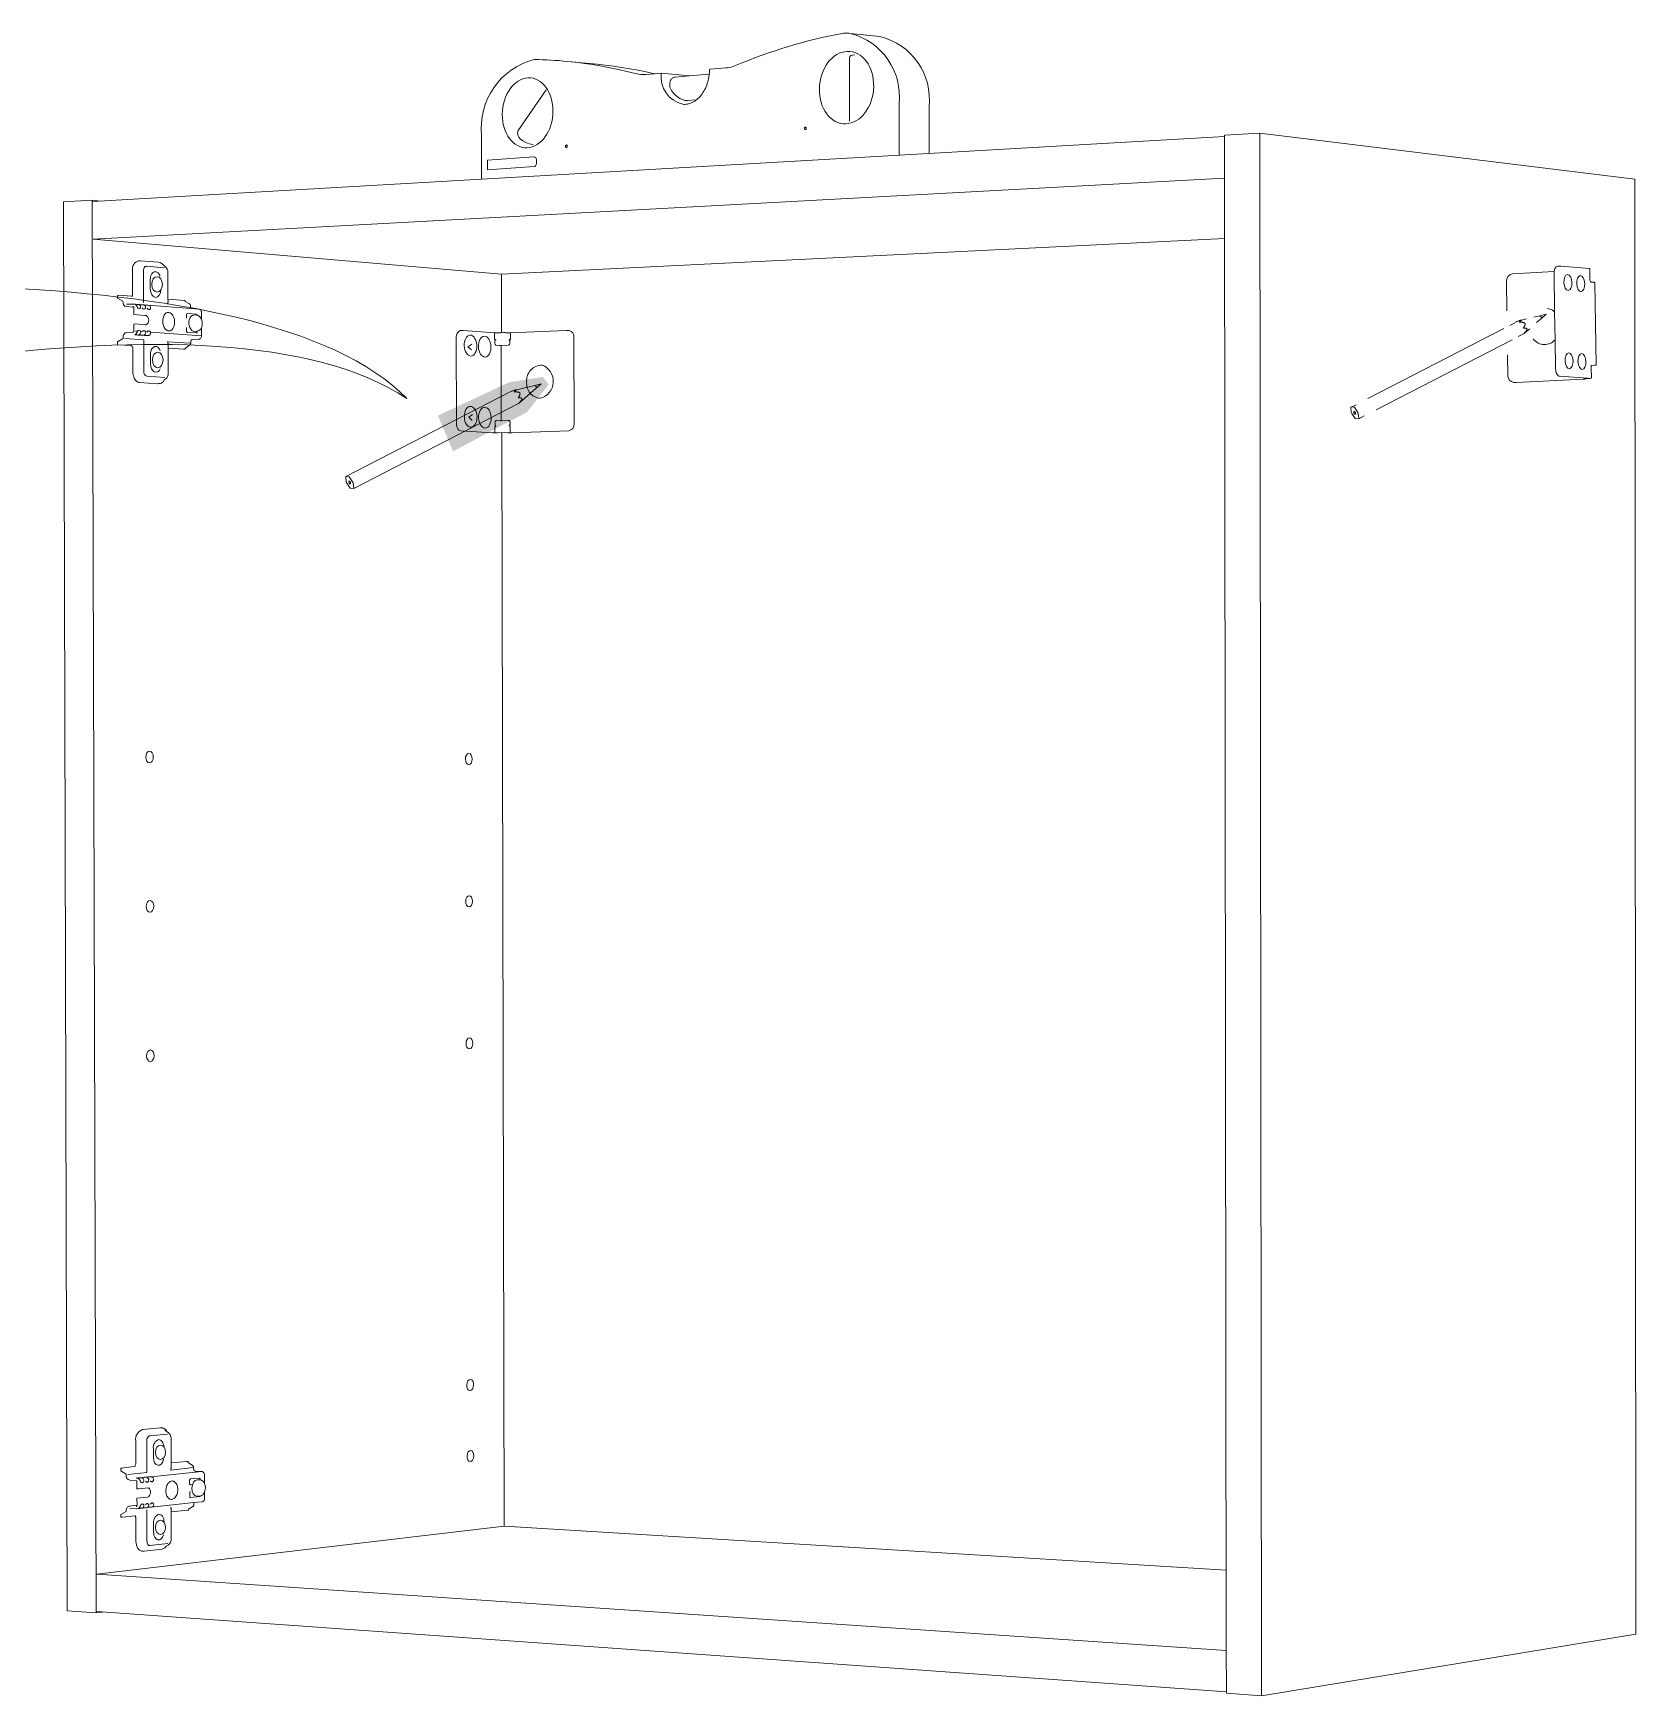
# Model space of a CAD drawing. Header units: metres. Extents: x -11.5 to 7.4, y -3.8 to 5.9.
# Drawn here: x 6.0726 to 6.3891, y -1.1893 to -0.861 of the extents above; entities that cross this region are included whole.
import ezdxf

# ---------------------------------------------------------------- set-up
doc = ezdxf.new("R2010")
doc.units = ezdxf.units.M
doc.header["$MEASUREMENT"] = 0
doc.layers.add('PDF18_Geometry_Num_Penna__1_Num_Penna__255', color=255, linetype='Continuous', lineweight=18)
doc.layers.add('PDF18_Geometry_Num_Penna__7_Num_Penna__7', color=7, linetype='Continuous', lineweight=18)

msp = doc.modelspace()

# ---------------------------------------------------------------- hatches: boundary and pattern name
at = {"layer": 'PDF18_Geometry_Num_Penna__1_Num_Penna__255', "linetype": 'Continuous', "lineweight": 18}
msp.add_hatch(color=255, dxfattribs=at).paths.add_polyline_path([(6.17327, -0.9289), (6.16667, -0.92994), (6.15254, -0.93654), (6.15555, -0.9436), (6.17014, -0.93584), (6.17442, -0.9304)])

# ---------------------------------------------------------------- linework, layer by layer
at = {"layer": 'PDF18_Geometry_Num_Penna__7_Num_Penna__7', "color": 7, "linetype": 'Continuous', "lineweight": 18, "flags": 128}
for points in [[(6.23398, -0.86108), (6.23366, -0.86104), (6.23334, -0.86103), (6.23302, -0.86103), (6.23269, -0.86104), (6.23237, -0.86106), (6.23236, -0.86106, 0.053741), (6.21147, -0.86736), (6.21114, -0.86749), (6.21079, -0.8676), (6.21044, -0.8677), (6.2101, -0.86777), (6.20976, -0.86783), (6.20941, -0.86787)], [(6.24953, -0.88477), (6.24952, -0.87556, 0.379547), (6.23979, -0.86168), (6.23398, -0.86108, -0.375955), (6.2436, -0.87497), (6.24361, -0.88511)], [(6.1936, -0.86917), (6.19339, -0.86918), (6.19317, -0.86919), (6.19295, -0.86919), (6.19274, -0.86917), (6.19253, -0.86916), (6.19221, -0.86911), (6.19188, -0.86906), (6.19155, -0.86899), (6.18988, -0.86857), (6.1882, -0.86818), (6.18653, -0.86783), (6.18484, -0.86752), (6.18316, -0.86723), (6.18148, -0.86698), (6.1798, -0.86677), (6.17811, -0.86659, 0.021808), (6.17158, -0.86621), (6.17156, -0.86621, 0.370827), (6.16118, -0.88127), (6.16119, -0.88986)], [(6.2022, -0.86945), (6.20614, -0.86913), (6.20612, -0.86928), (6.20607, -0.86963), (6.206, -0.86998), (6.20592, -0.87033), (6.20584, -0.87065), (6.20573, -0.87098), (6.20562, -0.8713), (6.20549, -0.87161), (6.20536, -0.87191), (6.2052, -0.87221), (6.20505, -0.87249), (6.20488, -0.87276), (6.2047, -0.87301), (6.20451, -0.87326), (6.20432, -0.87349), (6.20412, -0.87371), (6.2039, -0.87391), (6.20369, -0.8741), (6.20348, -0.87427), (6.20325, -0.87442), (6.20302, -0.87457), (6.20278, -0.87469), (6.20255, -0.8748), (6.2023, -0.87488), (6.20206, -0.87496), (6.20182, -0.87501), (6.20158, -0.87504), (6.20133, -0.87507), (6.20112, -0.87507), (6.20089, -0.87505, -0.383599), (6.19666, -0.86892), (6.2022, -0.86945), (6.19942, -0.86968)], [(6.08955, -0.91278), (6.09208, -0.91297), (6.09213, -0.91293), (6.09218, -0.91286), (6.09222, -0.91277), (6.09225, -0.91267), (6.09225, -0.91256), (6.09224, -0.90793, -0.378253), (6.09346, -0.90596), (6.09372, -0.90594), (6.09376, -0.90594), (6.09377, -0.90594), (6.0938, -0.90594), (6.09383, -0.90594), (6.09385, -0.90594), (6.0974, -0.90624, -0.211113), (6.09834, -0.90686), (6.09861, -0.90702, -0.254867), (6.09924, -0.90832), (6.09925, -0.91353), (6.10256, -0.91378), (6.10261, -0.9138), (6.10264, -0.91384), (6.10265, -0.9139), (6.10265, -0.91401), (6.10351, -0.91449), (6.10358, -0.91454), (6.10363, -0.91461), (6.10368, -0.9147), (6.10371, -0.91479), (6.10372, -0.91489), (6.10371, -0.91511), (6.10372, -0.9152), (6.10375, -0.91528), (6.10379, -0.91537), (6.0953, -0.91473, -0.546683), (6.09577, -0.9154, -0.710748), (6.09515, -0.91535)], [(6.36362, -0.91584), (6.36353, -0.91004, -0.406065), (6.36475, -0.90854), (6.37297, -0.90806)], [(6.09277, -0.91843), (6.09279, -0.91843), (6.09474, -0.91858), (6.09487, -0.91858), (6.09488, -0.91858), (6.09489, -0.91858), (6.09491, -0.91858, 0.619877), (6.09485, -0.91673), (6.09459, -0.91674), (6.0925, -0.91658), (6.0925, -0.91519), (6.0925, -0.91516), (6.09248, -0.91514), (6.091, -0.91502)], [(6.09367, -0.9146), (6.09336, -0.91458, -0.53716), (6.09382, -0.91525, -0.733555), (6.09322, -0.9152, 0.23043), (6.09271, -0.91453), (6.09237, -0.9145)], [(6.09464, -0.91467), (6.09434, -0.91465, -0.535281), (6.0948, -0.91532, -0.714314), (6.09418, -0.91528)], [(6.10448, -0.9199), (6.10492, -0.91989, 0.296238), (6.10586, -0.91916), (6.10588, -0.91915), (6.10593, -0.919), (6.10597, -0.91884), (6.10601, -0.91867), (6.10603, -0.9185), (6.10603, -0.91831), (6.10603, -0.91814), (6.106, -0.91797), (6.10596, -0.91779), (6.10592, -0.91764), (6.10586, -0.91747), (6.10585, -0.91616), (6.10584, -0.91601), (6.10581, -0.91588), (6.10575, -0.91575), (6.10568, -0.91565), (6.10558, -0.91556), (6.10548, -0.91551), (6.10537, -0.91549), (6.10379, -0.91537)], [(6.10437, -0.91667), (6.10432, -0.91668), (6.10475, -0.91666, -0.307158), (6.10586, -0.91747)], [(6.09862, -0.929), (6.09506, -0.92877, -0.352506), (6.09448, -0.92782), (6.09446, -0.92156), (6.09073, -0.92129)], [(6.09381, -0.92067), (6.09373, -0.92066), (6.09369, -0.92065), (6.09366, -0.92065), (6.09367, -0.92064), (6.09331, -0.92062), (6.09317, -0.92061), (6.09304, -0.92061), (6.09293, -0.9206), (6.09283, -0.9206), (6.09276, -0.92059), (6.09271, -0.92059), (6.09269, -0.92058, 0.219172), (6.09322, -0.91985), (6.09287, -0.91983)], [(6.09331, -0.92062, 0.556188), (6.09384, -0.91989), (6.0942, -0.91991)], [(6.09428, -0.92068, 0.56459), (6.09481, -0.91996), (6.09517, -0.91999)], [(6.10587, -0.92076), (6.09577, -0.92003, -0.570095), (6.09524, -0.92075), (6.09511, -0.92075), (6.09497, -0.92075), (6.09487, -0.92074), (6.09477, -0.92073)], [(6.15745, -0.91974), (6.15693, -0.91976, 0.347712), (6.15618, -0.92102), (6.15622, -0.93819)], [(6.16331, -0.93993), (6.16344, -0.93993), (6.1636, -0.93993), (6.16377, -0.93993), (6.16393, -0.93994), (6.16408, -0.93993), (6.16424, -0.93993), (6.16438, -0.93992), (6.16562, -0.93988), (6.16629, -0.93992), (6.16638, -0.93992), (6.16651, -0.93992), (6.16664, -0.93993), (6.16679, -0.93993), (6.16693, -0.93993), (6.16708, -0.93992), (6.1672, -0.93993), (6.17839, -0.93953, 0.376099), (6.17944, -0.93818), (6.17941, -0.92103, 0.393652), (6.17845, -0.91975), (6.17805, -0.91972), (6.178, -0.91972), (6.17795, -0.91972)], [(6.09928, -0.92323), (6.09929, -0.92815, -0.251095), (6.09879, -0.92931), (6.09853, -0.9295), (6.09843, -0.92966), (6.09832, -0.9298), (6.09821, -0.92992), (6.0981, -0.93002), (6.09797, -0.9301), (6.09783, -0.93016), (6.09769, -0.9302), (6.09755, -0.93022)], [(6.36497, -0.92999, -0.380313), (6.36383, -0.92862), (6.36376, -0.92455)], [(6.09259, -1.14409), (6.09267, -1.14408), (6.09274, -1.14402), (6.0928, -1.14395), (6.09284, -1.14383), (6.09287, -1.14372), (6.09288, -1.14361), (6.09288, -1.139, -0.35962), (6.0942, -1.13678), (6.09775, -1.13645)], [(6.09638, -1.14233), (6.09637, -1.14048, -0.352754), (6.0974, -1.13876)], [(6.09987, -1.14335), (6.09986, -1.13851, 0.232876), (6.09936, -1.13739), (6.09912, -1.1372)], [(6.10646, -1.1491), (6.1065, -1.149), (6.10656, -1.14884), (6.10659, -1.14866), (6.10662, -1.14849), (6.10663, -1.14831), (6.10663, -1.14813), (6.10662, -1.14797), (6.10659, -1.1478), (6.10654, -1.14764), (6.10649, -1.14748), (6.10646, -1.14741), (6.10646, -1.14577), (6.10644, -1.14562), (6.1064, -1.14547), (6.10633, -1.14534), (6.10625, -1.14523), (6.10616, -1.14514), (6.10604, -1.14508), (6.10592, -1.14506), (6.09585, -1.1461, -0.559913), (6.09639, -1.14682), (6.09634, -1.1469), (6.09628, -1.14696), (6.09623, -1.14701), (6.09619, -1.14704), (6.09614, -1.14706), (6.09609, -1.14707), (6.09604, -1.14707), (6.09598, -1.14707), (6.09593, -1.14704), (6.09588, -1.147), (6.09583, -1.14695), (6.09578, -1.14689)], [(6.09554, -1.14828), (6.09552, -1.14828), (6.0955, -1.14828), (6.09549, -1.14828), (6.0954, -1.1483, -0.553366), (6.09521, -1.15012), (6.09313, -1.15034)], [(6.09488, -1.1462), (6.09475, -1.14619), (6.09461, -1.1462), (6.09451, -1.14621), (6.09441, -1.14622), (6.09434, -1.14623), (6.09429, -1.14623), (6.09427, -1.14625), (6.09392, -1.1463, -0.564604), (6.09445, -1.14702, -0.704428), (6.09384, -1.14708, 0.205827), (6.0933, -1.14636), (6.0933, -1.14635), (6.09333, -1.14634), (6.09337, -1.14633), (6.09344, -1.14632)], [(6.09481, -1.14699), (6.09486, -1.14705), (6.09492, -1.14711), (6.09497, -1.14714), (6.09502, -1.14716), (6.09507, -1.14718), (6.09512, -1.14718), (6.09517, -1.14716), (6.09522, -1.14714), (6.09527, -1.1471), (6.09533, -1.14706), (6.09538, -1.147), (6.09542, -1.14692, 0.55539), (6.09488, -1.1462), (6.09524, -1.14616), (6.09524, -1.14614), (6.09526, -1.14613), (6.09531, -1.14613), (6.09538, -1.14612)], [(6.10646, -1.14741, 0.268471), (6.10559, -1.14671), (6.10559, -1.14656), (6.10559, -1.14652), (6.10559, -1.14649), (6.10558, -1.14647), (6.10557, -1.14644), (6.10555, -1.14642), (6.10554, -1.1464)], [(6.09447, -1.15165, -0.547755), (6.09404, -1.1523), (6.09433, -1.15228)], [(6.09544, -1.15155, -0.537643), (6.09501, -1.1522), (6.0953, -1.15217)], [(6.10434, -1.15137), (6.10436, -1.15128), (6.10437, -1.15119), (6.09597, -1.1521, 0.545047), (6.0964, -1.15144), (6.09635, -1.15138), (6.0963, -1.15132), (6.09625, -1.15129), (6.09619, -1.15126), (6.09614, -1.15125), (6.09609, -1.15126), (6.09604, -1.15127), (6.09599, -1.15129), (6.09594, -1.15133), (6.0959, -1.15136), (6.09584, -1.15143), (6.09579, -1.1515)], [(6.09989, -1.15304), (6.09991, -1.15828, -0.260795), (6.09926, -1.1596), (6.09898, -1.15975), (6.09897, -1.15977), (6.09888, -1.15988), (6.09877, -1.16001), (6.09865, -1.16012), (6.09851, -1.16022), (6.09837, -1.16028), (6.09824, -1.16034), (6.09809, -1.16037), (6.09455, -1.16076)], [(6.09642, -1.15707), (6.09641, -1.15523, -0.345401), (6.09744, -1.1535)]]:
    msp.add_lwpolyline(points, format="xyb", dxfattribs=at)
for points in [[(6.18397, -0.86715), (6.17811, -0.86659)], [(6.23382, -0.8784), (6.2338, -0.86581)], [(6.19529, -0.86902), (6.19368, -0.86866), (6.19206, -0.86833), (6.19044, -0.86804), (6.18883, -0.86777), (6.18721, -0.86753), (6.18559, -0.86732), (6.18397, -0.86715)], [(6.1953, -0.86902), (6.1936, -0.86917)], [(6.19663, -0.86892), (6.1953, -0.86902)], [(6.20179, -0.87434), (6.20168, -0.87435), (6.20157, -0.87434), (6.20144, -0.87432), (6.20129, -0.87428), (6.20115, -0.87424), (6.20098, -0.87417), (6.20082, -0.87412), (6.20066, -0.87405), (6.2005, -0.87397), (6.20035, -0.87389), (6.20005, -0.87371), (6.19978, -0.87352), (6.1995, -0.8733), (6.19927, -0.87308), (6.19905, -0.87284), (6.19885, -0.8726), (6.19868, -0.87233), (6.19855, -0.87207), (6.19844, -0.87181), (6.19836, -0.87154), (6.19834, -0.8714), (6.19833, -0.87125), (6.19832, -0.87111), (6.19832, -0.87097), (6.19834, -0.87082), (6.19837, -0.87069), (6.1984, -0.87055), (6.19845, -0.87044), (6.1985, -0.87032), (6.19856, -0.87021), (6.19864, -0.8701), (6.19874, -0.87001), (6.19883, -0.86991), (6.19894, -0.86984), (6.19905, -0.86978), (6.19917, -0.86973), (6.19929, -0.8697), (6.19942, -0.86968)], [(6.20619, -0.86822), (6.20619, -0.86857), (6.20617, -0.86893), (6.20614, -0.86913)], [(6.20628, -0.86813), (6.20625, -0.86813), (6.20623, -0.86814), (6.20622, -0.86816), (6.20621, -0.86818), (6.20621, -0.86819), (6.20619, -0.86822)], [(6.20941, -0.86787), (6.20628, -0.86813)], [(6.16842, -0.88026), (6.17395, -0.87218)], [(6.20356, -0.8742), (6.20179, -0.87434)], [(6.30789, -0.88142), (6.08442, -0.89427)], [(6.30789, -0.88113), (6.31485, -0.88073)], [(6.30789, -0.88113), (6.3079, -0.89011)], [(6.31485, -0.88073), (6.3152, -1.18934)], [(6.3152, -1.18934), (6.38907, -1.17716), (6.38891, -0.88983), (6.31485, -0.88073)], [(6.16232, -0.88612), (6.1715, -0.88545)], [(6.16236, -0.88803), (6.16234, -0.88802), (6.16232, -0.88612)], [(6.17158, -0.88545), (6.17168, -0.88547), (6.17176, -0.88553), (6.17185, -0.8856), (6.17192, -0.8857), (6.17196, -0.88581), (6.17199, -0.88594), (6.172, -0.88608)], [(6.172, -0.88608), (6.17201, -0.88667)], [(6.30789, -0.88963), (6.08445, -0.90172)], [(6.17153, -0.88736), (6.16236, -0.88803)], [(6.17201, -0.88667), (6.17199, -0.88681), (6.17195, -0.88696), (6.1719, -0.88708), (6.17183, -0.8872), (6.17174, -0.88728), (6.17164, -0.88734), (6.17153, -0.88735)], [(6.3079, -0.89011), (6.30823, -1.17963)], [(6.07859, -0.89435), (6.08427, -0.89402), (6.086, -0.89417)], [(6.07936, -1.17257), (6.07859, -0.89435)], [(6.08505, -1.17297), (6.08427, -0.89402)], [(6.08445, -0.90172), (6.1651, -0.90859)], [(6.16512, -0.92015), (6.1651, -0.90859), (6.30791, -0.90157)], [(6.09442, -0.90792), (6.09443, -0.9078), (6.09444, -0.90767), (6.09446, -0.90757), (6.0945, -0.90746), (6.09455, -0.90737), (6.0946, -0.90729), (6.09464, -0.90721), (6.0947, -0.90716), (6.09477, -0.90711), (6.09485, -0.90708), (6.09493, -0.90706), (6.095, -0.90705), (6.09855, -0.90735)], [(6.09444, -0.91419), (6.09442, -0.90792)], [(6.09767, -0.90897), (6.09761, -0.90879), (6.09751, -0.90864), (6.09742, -0.9085), (6.09731, -0.90837), (6.09719, -0.90828), (6.09707, -0.9082), (6.09693, -0.90814), (6.09678, -0.90811)], [(6.37295, -0.90843), (6.37295, -0.90824), (6.37297, -0.90806)], [(6.37306, -0.91606), (6.37295, -0.90843)], [(6.37297, -0.90806), (6.37301, -0.90784), (6.37305, -0.90766), (6.37312, -0.90749), (6.3732, -0.90734), (6.37328, -0.90722), (6.37338, -0.90713), (6.37349, -0.90707), (6.3736, -0.90705)], [(6.3736, -0.90705), (6.37423, -0.90701)], [(6.37997, -0.9075), (6.37428, -0.90701), (6.37425, -0.90701), (6.37423, -0.90701)], [(6.38, -0.90751), (6.38003, -0.90902), (6.38002, -0.90907), (6.38002, -0.90912), (6.38001, -0.90918), (6.38, -0.90926), (6.38, -0.90933), (6.38, -0.90942)], [(6.09576, -0.91149), (6.09575, -0.90964)], [(6.38025, -0.91016), (6.38019, -0.91014), (6.38013, -0.91009), (6.38008, -0.91001), (6.38004, -0.9099), (6.38001, -0.90979), (6.38, -0.90966), (6.38, -0.90942)], [(6.38085, -0.91021), (6.38025, -0.91017)], [(6.38098, -0.91024), (6.38097, -0.91023), (6.38092, -0.91022), (6.38085, -0.91021)], [(6.38098, -0.91024), (6.38124, -0.92655), (6.38122, -0.92656), (6.38116, -0.92657), (6.38108, -0.92658), (6.38096, -0.92659)], [(6.08954, -0.91278), (6.08927, -0.9128), (6.08928, -0.91332), (6.09035, -0.91392)], [(6.09106, -0.91456), (6.09231, -0.9145)], [(6.09224, -0.91299), (6.09208, -0.91297)], [(6.09231, -0.91497), (6.09237, -0.91498), (6.09243, -0.91502), (6.09247, -0.91507), (6.09248, -0.91514)], [(6.09281, -0.91456), (6.09283, -0.91456), (6.09289, -0.91458), (6.09294, -0.91463), (6.09291, -0.91462)], [(6.0933, -0.91458), (6.0932, -0.91458), (6.09311, -0.91457), (6.09303, -0.91457), (6.09297, -0.91457), (6.09292, -0.91457), (6.09287, -0.91457), (6.09283, -0.91456)], [(6.09426, -0.91465), (6.09418, -0.91465), (6.09408, -0.91465), (6.094, -0.91465), (6.09394, -0.91464), (6.0939, -0.91464), (6.09385, -0.91464), (6.0938, -0.91464), (6.09379, -0.91463)], [(6.09523, -0.91472), (6.09514, -0.91472), (6.09505, -0.91472), (6.09497, -0.91472), (6.0949, -0.91472), (6.09486, -0.91472), (6.09481, -0.91471), (6.09478, -0.91471), (6.09475, -0.9147)], [(6.09926, -0.91397), (6.09926, -0.91407), (6.09924, -0.91415), (6.09924, -0.91424), (6.09921, -0.91433), (6.09918, -0.91443), (6.09915, -0.91455)], [(6.09925, -0.91353), (6.09926, -0.91397)], [(6.3716, -0.91536), (6.37186, -0.91542), (6.37213, -0.9155), (6.37238, -0.9156), (6.37262, -0.91573), (6.37285, -0.91589), (6.37306, -0.91606)], [(6.09251, -0.91984), (6.0925, -0.91845), (6.09277, -0.91843)], [(6.09939, -0.91615), (6.09922, -0.91615), (6.09907, -0.91619), (6.09891, -0.91627), (6.09885, -0.91631), (6.09877, -0.91638), (6.09864, -0.91651), (6.09852, -0.91668), (6.09842, -0.91688), (6.09834, -0.91708), (6.09829, -0.91728), (6.09825, -0.91748), (6.09822, -0.91769), (6.09822, -0.91791), (6.09823, -0.91812), (6.09825, -0.91832), (6.09829, -0.91852), (6.09836, -0.91874), (6.09843, -0.91895), (6.09853, -0.91915), (6.09865, -0.91933), (6.09877, -0.91948), (6.09885, -0.91956), (6.09892, -0.91962), (6.099, -0.91968), (6.09907, -0.91972), (6.09924, -0.91979), (6.0994, -0.91981)], [(6.10292, -0.91732), (6.10293, -0.91662)], [(6.10293, -0.91662), (6.10294, -0.91654), (6.10297, -0.91646), (6.10302, -0.91642), (6.10307, -0.9164)], [(6.10293, -0.91916), (6.10294, -0.91985), (6.10295, -0.91994), (6.10297, -0.92002), (6.10302, -0.92008), (6.10308, -0.9201), (6.10484, -0.92022)], [(6.10307, -0.9164), (6.10483, -0.91653)], [(6.1049, -0.91667), (6.10487, -0.9166), (6.10483, -0.91654)], [(6.10497, -0.91667), (6.10496, -0.91666), (6.10495, -0.91663), (6.10493, -0.9166), (6.10491, -0.91658)], [(6.10534, -0.92146), (6.10545, -0.92145), (6.10557, -0.92139), (6.10567, -0.9213), (6.10575, -0.92119), (6.10582, -0.92106), (6.10586, -0.92091), (6.10587, -0.92076), (6.10586, -0.91916)], [(6.36422, -0.91871), (6.36531, -0.91815)], [(6.36537, -0.91804), (6.36554, -0.91798), (6.36568, -0.91793), (6.36581, -0.91788), (6.36593, -0.91784), (6.36603, -0.9178), (6.36612, -0.91777), (6.3662, -0.91775), (6.36627, -0.91773)], [(6.36627, -0.91773), (6.36633, -0.91772), (6.36637, -0.91771), (6.36641, -0.91771), (6.36643, -0.91771), (6.36645, -0.91772), (6.36646, -0.91773), (6.36647, -0.91775), (6.36646, -0.91776), (6.36644, -0.91779), (6.36642, -0.91782), (6.36639, -0.91785), (6.36634, -0.91789), (6.36629, -0.91794), (6.36623, -0.91799), (6.36615, -0.91804), (6.36607, -0.91811)], [(6.36607, -0.91811), (6.36619, -0.9181), (6.3663, -0.9181), (6.3664, -0.9181), (6.3665, -0.9181), (6.36659, -0.91811), (6.36667, -0.91811), (6.36674, -0.91812), (6.36681, -0.91814), (6.36688, -0.91815), (6.36693, -0.91817), (6.36699, -0.91819), (6.36703, -0.91821), (6.36707, -0.91824), (6.36711, -0.91826), (6.36714, -0.9183), (6.36716, -0.91833), (6.36718, -0.91836), (6.3672, -0.9184), (6.36721, -0.91844), (6.36721, -0.91848), (6.36721, -0.91853), (6.36721, -0.91858), (6.3672, -0.91863), (6.36718, -0.91869), (6.36716, -0.91875), (6.36714, -0.91881), (6.3671, -0.91888), (6.36707, -0.91895), (6.36702, -0.91902), (6.36697, -0.9191), (6.36691, -0.91919), (6.36685, -0.91928)], [(6.36747, -0.91745), (6.36627, -0.91773)], [(6.37014, -0.91681), (6.36894, -0.91709)], [(6.37043, -0.91736), (6.3695, -0.91817)], [(6.37043, -0.91736), (6.37141, -0.9165), (6.37014, -0.91681)], [(6.37102, -0.92251), (6.37131, -0.92249), (6.3716, -0.92246), (6.37188, -0.92238), (6.37216, -0.92227), (6.37242, -0.92214), (6.37269, -0.92197), (6.37293, -0.92179), (6.37315, -0.92156), (6.37306, -0.91606)], [(6.09037, -0.9211), (6.09037, -0.92132), (6.0893, -0.922)], [(6.09198, -0.92272), (6.0893, -0.92254), (6.0893, -0.922)], [(6.09037, -0.9211), (6.09038, -0.92092), (6.09042, -0.92074), (6.09049, -0.92057), (6.09058, -0.92043), (6.09069, -0.92031), (6.0908, -0.92022), (6.09094, -0.92017), (6.09108, -0.92014), (6.09233, -0.92008)], [(6.09233, -0.92008), (6.0924, -0.92006), (6.09245, -0.92), (6.09249, -0.91993), (6.09251, -0.91984)], [(6.09281, -0.92054), (6.09275, -0.92056), (6.09269, -0.92057)], [(6.09381, -0.92067), (6.09389, -0.92067), (6.094, -0.92068), (6.09413, -0.92068), (6.09428, -0.92068), (6.09463, -0.9207)], [(6.09477, -0.92073), (6.0947, -0.92073), (6.09465, -0.92072), (6.09462, -0.92071), (6.09463, -0.9207)], [(6.09918, -0.92189), (6.0992, -0.92201), (6.09923, -0.92212), (6.09925, -0.92221), (6.09927, -0.9223), (6.09927, -0.9224), (6.09928, -0.92249)], [(6.09924, -0.92195), (6.10356, -0.92222)], [(6.10232, -0.92344), (6.09928, -0.92323), (6.09928, -0.92249)], [(6.10374, -0.922), (6.10374, -0.92221), (6.10373, -0.92232), (6.1037, -0.92242), (6.10366, -0.9225), (6.1036, -0.92258), (6.10353, -0.92264), (6.10268, -0.92319)], [(6.10373, -0.922), (6.10375, -0.92187), (6.10379, -0.92177), (6.10384, -0.92167), (6.10392, -0.9216), (6.104, -0.92154), (6.10409, -0.92152)], [(6.10409, -0.92152), (6.10534, -0.92146)], [(6.10499, -0.92), (6.10499, -0.92003), (6.10499, -0.92006), (6.10498, -0.92009), (6.10497, -0.92011), (6.10495, -0.92014), (6.10494, -0.92016), (6.10489, -0.92021), (6.10485, -0.92022)], [(6.10494, -0.91988), (6.10495, -0.91999)], [(6.10499, -0.91988), (6.10499, -0.92)], [(6.16372, -0.92021), (6.15751, -0.91974)], [(6.15924, -0.92243), (6.15848, -0.92297), (6.15917, -0.92358)], [(6.16405, -0.92155), (6.16372, -0.92152), (6.16372, -0.92021)], [(6.16393, -0.92021), (6.16387, -0.92021), (6.16379, -0.92021), (6.16372, -0.92021)], [(6.16394, -0.92152), (6.16388, -0.92153), (6.1638, -0.92152), (6.16372, -0.92152)], [(6.16398, -0.92156), (6.16391, -0.9216), (6.16387, -0.92167), (6.16382, -0.92176), (6.1638, -0.92185), (6.16379, -0.92197), (6.16379, -0.92218)], [(6.16379, -0.92218), (6.1638, -0.9223), (6.16383, -0.9224), (6.16387, -0.9225), (6.16393, -0.92257), (6.16399, -0.92262), (6.16405, -0.92264)], [(6.16623, -0.92017), (6.16611, -0.92017), (6.16598, -0.92016), (6.16582, -0.92015), (6.16565, -0.92015), (6.16548, -0.92015), (6.16531, -0.92016), (6.16515, -0.92015), (6.165, -0.92016), (6.16393, -0.92021)], [(6.16677, -0.92197), (6.16676, -0.92218), (6.16676, -0.92229), (6.16671, -0.9224), (6.16666, -0.9225), (6.1666, -0.92257), (6.16651, -0.92262), (6.16642, -0.92264), (6.16503, -0.92269)], [(6.16623, -0.92017), (6.16668, -0.92021), (6.16672, -0.92021), (6.16677, -0.92021), (6.16681, -0.92021), (6.16686, -0.92021)], [(6.16677, -0.92197), (6.16675, -0.92186), (6.16672, -0.92175), (6.16668, -0.92168), (6.16661, -0.92161), (6.16653, -0.92156)], [(6.16668, -0.92152), (6.16672, -0.92152), (6.16677, -0.92152), (6.16683, -0.92152), (6.16687, -0.92152), (6.16686, -0.92021)], [(6.17795, -0.91972), (6.16686, -0.92021)], [(6.33617, -0.93317), (6.36305, -0.91932)], [(6.3378, -0.9354), (6.36467, -0.92155)], [(6.36584, -0.92094), (6.36693, -0.92038)], [(6.36685, -0.91928), (6.36695, -0.91927), (6.36703, -0.91926), (6.36711, -0.91926), (6.36718, -0.91926), (6.36725, -0.91927), (6.36731, -0.91927), (6.36736, -0.91928), (6.36741, -0.91929), (6.36745, -0.9193), (6.36749, -0.91932), (6.36752, -0.91934), (6.36755, -0.91936), (6.36756, -0.91938), (6.36758, -0.91941), (6.36759, -0.91943), (6.3676, -0.91946), (6.3676, -0.9195), (6.36759, -0.91954), (6.36758, -0.91957), (6.36756, -0.91962), (6.36754, -0.91966), (6.36752, -0.91971), (6.36749, -0.91976), (6.36745, -0.91981), (6.36741, -0.91987), (6.36736, -0.91993), (6.36731, -0.92), (6.36724, -0.92006), (6.36718, -0.92014), (6.36711, -0.92021), (6.36702, -0.9203), (6.36693, -0.92038)], [(6.36693, -0.92038), (6.36702, -0.92032), (6.36709, -0.92027), (6.36715, -0.92022), (6.3672, -0.92017)], [(6.36813, -0.91937), (6.3672, -0.92017)], [(6.37102, -0.92251), (6.37071, -0.92249), (6.37039, -0.92244), (6.37009, -0.92234), (6.3698, -0.92221), (6.36952, -0.92205), (6.36926, -0.92186), (6.36902, -0.92163), (6.36879, -0.92138)], [(6.37325, -0.92728), (6.37315, -0.92156)], [(6.09198, -0.92272), (6.09206, -0.92274), (6.09214, -0.92279), (6.09219, -0.92287), (6.09224, -0.92298), (6.09228, -0.92308), (6.09229, -0.92321)], [(6.0972, -0.93023), (6.09364, -0.93), (6.09347, -0.92997), (6.0933, -0.92991), (6.09313, -0.92981), (6.09297, -0.92968), (6.09283, -0.92952), (6.0927, -0.92933), (6.09257, -0.92912), (6.09248, -0.92888), (6.09241, -0.92864), (6.09234, -0.92838), (6.09231, -0.92811), (6.0923, -0.92784), (6.09229, -0.92321)], [(6.0958, -0.9263), (6.09579, -0.92444)], [(6.09772, -0.92374), (6.09764, -0.92357), (6.09756, -0.92341), (6.09745, -0.92328), (6.09735, -0.92316), (6.09724, -0.92305), (6.09711, -0.92298), (6.09697, -0.92292), (6.09682, -0.9229)], [(6.10232, -0.92344), (6.10258, -0.92343)], [(6.10258, -0.92343), (6.10263, -0.92341), (6.10266, -0.92337), (6.10267, -0.92331), (6.10267, -0.92319)], [(6.16503, -0.92269), (6.16495, -0.92269), (6.16486, -0.92269), (6.16479, -0.92269), (6.16472, -0.92269), (6.16405, -0.92264)], [(6.16503, -0.92269), (6.16506, -0.93756)], [(6.37767, -0.92584), (6.37767, -0.92583), (6.37767, -0.92572)], [(6.37963, -0.92914), (6.374, -0.92878)], [(6.37845, -0.92741), (6.37836, -0.92741)], [(6.38034, -0.92663), (6.3803, -0.92673), (6.38028, -0.92683), (6.38027, -0.92696), (6.38028, -0.9272)], [(6.38028, -0.9272), (6.38031, -0.92911)], [(6.38096, -0.92659), (6.38096, -0.9266), (6.38034, -0.92663)], [(6.09728, -0.93023), (6.09723, -0.93023), (6.0972, -0.93023), (6.09746, -0.93022)], [(6.09728, -0.93023), (6.09755, -0.93022), (6.0975, -0.93022), (6.09746, -0.93022)], [(6.16692, -0.9318), (6.13436, -0.94859), (6.13505, -0.94865), (6.13583, -0.94982), (6.13592, -0.95092)], [(6.16692, -0.9318), (6.16708, -0.93174), (6.16723, -0.93168), (6.16736, -0.93163), (6.16748, -0.93159), (6.16758, -0.93156), (6.16767, -0.93153), (6.16775, -0.9315), (6.16782, -0.93149)], [(6.16782, -0.93149), (6.16787, -0.93147), (6.16792, -0.93147), (6.16795, -0.93147), (6.16798, -0.93147), (6.168, -0.93147), (6.16801, -0.93148), (6.16801, -0.9315), (6.16801, -0.93152), (6.16799, -0.93154), (6.16797, -0.93157), (6.16793, -0.93161), (6.16789, -0.93164), (6.16784, -0.93169), (6.16777, -0.93174), (6.1677, -0.9318), (6.16762, -0.93186)], [(6.16762, -0.93186), (6.16774, -0.93186), (6.16785, -0.93185), (6.16795, -0.93185), (6.16804, -0.93186), (6.16813, -0.93186), (6.16822, -0.93187), (6.16829, -0.93188), (6.16836, -0.93189), (6.16842, -0.93191), (6.16848, -0.93192), (6.16853, -0.93194), (6.16858, -0.93197), (6.16862, -0.93199), (6.16866, -0.93202), (6.16869, -0.93205), (6.16871, -0.93208), (6.16873, -0.93212), (6.16875, -0.93215), (6.16876, -0.93219), (6.16876, -0.93224), (6.16876, -0.93228), (6.16875, -0.93233), (6.16874, -0.93239), (6.16873, -0.93244), (6.16871, -0.9325), (6.16868, -0.93256), (6.16865, -0.93263), (6.16861, -0.9327), (6.16857, -0.93278), (6.16852, -0.93286), (6.16846, -0.93294), (6.1684, -0.93303)], [(6.17169, -0.93056), (6.16782, -0.93149)], [(6.17197, -0.93111), (6.16875, -0.93393)], [(6.17197, -0.93111), (6.17295, -0.93026), (6.17169, -0.93056)], [(6.36533, -0.93001), (6.36497, -0.92999), (6.36503, -0.92999), (6.36509, -0.92999)], [(6.36533, -0.93001), (6.36539, -0.93001), (6.36546, -0.93001), (6.36509, -0.92999)], [(6.37871, -0.92935), (6.36546, -0.93001)], [(6.37907, -0.92931), (6.37905, -0.92932), (6.37901, -0.92933), (6.37894, -0.92933), (6.37883, -0.92934), (6.37871, -0.92935)], [(6.37898, -0.92929), (6.37902, -0.9293), (6.37906, -0.9293), (6.37907, -0.92931)], [(6.38034, -0.92913), (6.38033, -0.92913), (6.38028, -0.92914), (6.38021, -0.92915), (6.38012, -0.92916), (6.38, -0.92918), (6.37987, -0.92918), (6.37907, -0.92922)], [(6.3795, -0.92915), (6.37957, -0.92915), (6.3796, -0.92914), (6.37963, -0.92914)], [(6.16848, -0.93414), (6.13592, -0.95092), (6.13522, -0.95086), (6.13444, -0.94969), (6.13436, -0.94859)], [(6.1684, -0.93303), (6.16849, -0.93302), (6.16858, -0.93301), (6.16866, -0.93301), (6.16873, -0.93301), (6.1688, -0.93302), (6.16886, -0.93302), (6.16891, -0.93303), (6.16896, -0.93304), (6.169, -0.93306), (6.16904, -0.93307), (6.16907, -0.93309), (6.16909, -0.93311), (6.16911, -0.93313), (6.16913, -0.93316), (6.16914, -0.93319), (6.16914, -0.93322), (6.16914, -0.93325), (6.16914, -0.93329), (6.16913, -0.93333), (6.16911, -0.93337), (6.16909, -0.93341), (6.16907, -0.93346), (6.16903, -0.93351), (6.169, -0.93357), (6.16895, -0.93362), (6.16891, -0.93368), (6.16885, -0.93375), (6.16879, -0.93382), (6.16872, -0.93389), (6.16865, -0.93397), (6.16857, -0.93405), (6.16848, -0.93413)], [(6.16848, -0.93414), (6.16856, -0.93407), (6.16864, -0.93402), (6.1687, -0.93397), (6.16875, -0.93393)], [(6.33274, -0.93494), (6.33384, -0.93438)], [(6.33281, -0.93483), (6.33351, -0.9349), (6.33419, -0.93592)], [(6.33296, -0.93604), (6.3329, -0.93594), (6.33281, -0.93483)], [(6.1594, -0.93633), (6.15863, -0.93687), (6.15932, -0.93748)], [(6.16398, -0.93858), (6.16391, -0.93859), (6.16383, -0.93859), (6.16376, -0.93859)], [(6.16376, -0.93859), (6.16377, -0.9399)], [(6.16396, -0.93756), (6.16391, -0.93763), (6.16387, -0.93771), (6.16383, -0.93782), (6.16382, -0.93794)], [(6.16402, -0.93858), (6.16396, -0.93853), (6.1639, -0.93847), (6.16387, -0.93837), (6.16384, -0.93826), (6.16383, -0.93816), (6.16382, -0.93794)], [(6.16396, -0.93756), (6.16402, -0.93752), (6.16409, -0.93751), (6.16476, -0.93755)], [(6.16645, -0.93751), (6.16506, -0.93756), (6.16499, -0.93755), (6.1649, -0.93756), (6.16481, -0.93756), (6.16476, -0.93755)], [(6.16659, -0.93754), (6.16653, -0.93751), (6.16645, -0.93751)], [(6.16657, -0.93857), (6.16665, -0.93853), (6.16671, -0.93845), (6.16675, -0.93836), (6.1668, -0.93826), (6.1668, -0.93815)], [(6.16657, -0.93857), (6.1668, -0.93859), (6.16681, -0.9399)], [(6.16659, -0.93754), (6.16666, -0.93759), (6.16672, -0.93766), (6.16676, -0.93774), (6.16679, -0.93783), (6.1668, -0.93793), (6.1668, -0.93815)], [(6.33422, -0.93596), (6.33429, -0.93606), (6.33437, -0.93717), (6.33368, -0.93711), (6.33299, -0.93609)], [(6.33437, -0.93717), (6.33546, -0.93661)], [(6.15703, -0.93955), (6.16331, -0.93993)], [(6.16517, -0.9399), (6.16564, -1.15586)], [(6.09505, -1.139), (6.09505, -1.13887), (6.09508, -1.13875), (6.09509, -1.13863), (6.09513, -1.13853), (6.09516, -1.13842), (6.09522, -1.13834), (6.09527, -1.13826), (6.09533, -1.13819), (6.0954, -1.13812), (6.09547, -1.13809), (6.09555, -1.13805), (6.09562, -1.13803), (6.09917, -1.13769)], [(6.09506, -1.14524), (6.09505, -1.139)], [(6.09801, -1.13647), (6.09775, -1.13645)], [(6.09787, -1.13645), (6.09782, -1.13645), (6.09775, -1.13645)], [(6.09814, -1.13646), (6.09787, -1.13645)], [(6.09814, -1.13646), (6.09826, -1.13647), (6.09837, -1.1365), (6.09849, -1.13655), (6.09859, -1.1366), (6.09869, -1.13667), (6.09878, -1.13675), (6.09888, -1.13684), (6.09895, -1.13695), (6.09904, -1.13706), (6.09911, -1.13719), (6.09912, -1.1372), (6.09866, -1.13686)], [(6.09258, -1.14409), (6.08991, -1.14437), (6.09018, -1.14439)], [(6.08991, -1.14437), (6.08992, -1.14489), (6.09098, -1.14561)], [(6.09134, -1.14562), (6.09506, -1.14524)], [(6.09987, -1.14415), (6.09987, -1.14424), (6.09986, -1.14434), (6.09985, -1.14443), (6.09982, -1.14453), (6.0998, -1.14464), (6.09977, -1.14476)], [(6.09977, -1.14476), (6.10432, -1.14429)], [(6.1029, -1.14305), (6.09987, -1.14335), (6.09987, -1.14415)], [(6.1029, -1.14305), (6.10317, -1.14307)], [(6.10317, -1.14307), (6.10321, -1.14308), (6.10324, -1.14312), (6.10326, -1.14318)], [(6.10326, -1.14318), (6.10326, -1.1433), (6.10412, -1.14386)], [(6.10432, -1.14429), (6.10432, -1.14418), (6.10429, -1.14409), (6.10424, -1.144), (6.10418, -1.14392), (6.10412, -1.14386)], [(6.10432, -1.14429), (6.10432, -1.1445), (6.10434, -1.14462), (6.10437, -1.14473), (6.10443, -1.14483), (6.1045, -1.14491), (6.10459, -1.14496), (6.10468, -1.14498), (6.10592, -1.14506)], [(6.09169, -1.14679), (6.09294, -1.14687)], [(6.09294, -1.14687), (6.09302, -1.14689), (6.09307, -1.14694), (6.09311, -1.14701), (6.09312, -1.1471)], [(6.09295, -1.1464), (6.0933, -1.14636)], [(6.09313, -1.14849), (6.09312, -1.1471)], [(6.09341, -1.1485), (6.0934, -1.1485), (6.09313, -1.14849)], [(6.09345, -1.14641), (6.09338, -1.14637), (6.0933, -1.14636)], [(6.09539, -1.1483), (6.09341, -1.1485)], [(6.09344, -1.14632), (6.09354, -1.14631), (6.09365, -1.1463), (6.09378, -1.14629), (6.09393, -1.1463)], [(6.09538, -1.14611), (6.09546, -1.14611), (6.09558, -1.1461), (6.09571, -1.1461), (6.09585, -1.1461)], [(6.1, -1.14692), (6.09985, -1.14696), (6.09968, -1.14702), (6.09954, -1.14713), (6.09946, -1.14719), (6.09939, -1.14726), (6.09925, -1.14742), (6.09914, -1.14762), (6.09904, -1.14782), (6.09896, -1.14805), (6.0989, -1.14825), (6.09887, -1.14846), (6.09885, -1.14867), (6.09884, -1.14889), (6.09885, -1.1491), (6.09887, -1.1493), (6.09891, -1.14949), (6.09896, -1.14969), (6.09905, -1.14989), (6.09915, -1.15007), (6.09926, -1.15022), (6.09939, -1.15036), (6.09946, -1.15042), (6.09953, -1.15047), (6.09961, -1.15051), (6.0997, -1.15054), (6.09985, -1.15058), (6.10002, -1.15058)], [(6.10002, -1.15058), (6.10017, -1.15054), (6.10033, -1.15047), (6.10048, -1.15037), (6.10056, -1.15031), (6.10063, -1.15024), (6.10076, -1.15007), (6.10088, -1.14988), (6.10098, -1.14968), (6.10106, -1.14945), (6.10111, -1.14925), (6.10115, -1.14904), (6.10117, -1.14882), (6.10117, -1.14861), (6.10117, -1.14841), (6.10114, -1.1482), (6.10111, -1.148), (6.10105, -1.14781), (6.10097, -1.14761), (6.10086, -1.14743), (6.10075, -1.14727), (6.10063, -1.14713), (6.10055, -1.14707), (6.10048, -1.14702), (6.1004, -1.14699), (6.10032, -1.14696), (6.10017, -1.14693), (6.1, -1.14692)], [(6.10353, -1.14676), (6.10355, -1.14668), (6.10357, -1.1466), (6.10362, -1.14654), (6.10368, -1.14653)], [(6.10353, -1.14746), (6.10353, -1.14676)], [(6.10353, -1.14746), (6.10355, -1.14755), (6.10358, -1.14762), (6.10362, -1.14767), (6.10368, -1.14767), (6.1041, -1.14763)], [(6.10354, -1.14929), (6.10356, -1.14921), (6.10358, -1.14913), (6.10363, -1.14907), (6.10368, -1.14904)], [(6.10368, -1.14653), (6.10543, -1.14634)], [(6.105, -1.14669), (6.10506, -1.14668), (6.10511, -1.14668)], [(6.10511, -1.14668), (6.10555, -1.14671)], [(6.10543, -1.14634), (6.10549, -1.14635), (6.10554, -1.1464)], [(6.10544, -1.14671), (6.1055, -1.14671), (6.10554, -1.14671)], [(6.091, -1.15276), (6.09101, -1.15259), (6.09105, -1.15243), (6.0911, -1.15229), (6.09118, -1.15216), (6.09127, -1.15205), (6.09138, -1.15196), (6.09149, -1.15191), (6.09162, -1.15188)], [(6.09171, -1.15234), (6.09296, -1.15242)], [(6.09314, -1.15173), (6.09172, -1.15188)], [(6.09301, -1.15195), (6.09296, -1.15196), (6.09303, -1.15194), (6.09309, -1.15189), (6.09313, -1.15182), (6.09314, -1.15174)], [(6.09314, -1.15172), (6.09313, -1.15034)], [(6.09385, -1.15172), (6.09382, -1.1518), (6.09379, -1.15187), (6.09376, -1.15196), (6.09372, -1.15204), (6.09368, -1.1521), (6.09364, -1.15217), (6.09359, -1.15223), (6.09354, -1.15227), (6.09349, -1.15231), (6.09345, -1.15235), (6.0934, -1.15237), (6.09336, -1.15238)], [(6.09358, -1.15227), (6.09354, -1.15231), (6.09349, -1.15233)], [(6.09349, -1.15233), (6.09354, -1.15233), (6.09358, -1.15233), (6.09365, -1.15233), (6.09372, -1.15232), (6.0938, -1.15232), (6.0939, -1.15231), (6.09394, -1.15231)], [(6.09394, -1.15231), (6.09396, -1.15231), (6.09398, -1.15231), (6.094, -1.15231), (6.09402, -1.15231), (6.09404, -1.1523)], [(6.09446, -1.15223), (6.09449, -1.15222), (6.09455, -1.15222), (6.09461, -1.15221), (6.09468, -1.15221), (6.09477, -1.15221), (6.09486, -1.15221), (6.09491, -1.15221)], [(6.09491, -1.15221), (6.09493, -1.15221), (6.09495, -1.15221), (6.09496, -1.15221), (6.09499, -1.1522), (6.09501, -1.1522)], [(6.09543, -1.15212), (6.09546, -1.15212), (6.09552, -1.15211), (6.09558, -1.15211), (6.09565, -1.15212), (6.09573, -1.15211), (6.09583, -1.15211), (6.09587, -1.15211)], [(6.09587, -1.15211), (6.09589, -1.1521), (6.09591, -1.1521), (6.09593, -1.1521), (6.09596, -1.1521), (6.09597, -1.1521)], [(6.09979, -1.15208), (6.09982, -1.1522), (6.09984, -1.15229), (6.09986, -1.15238), (6.09988, -1.15247), (6.09989, -1.15255), (6.0999, -1.15264)], [(6.10434, -1.15137), (6.10434, -1.15158), (6.10434, -1.1517), (6.10431, -1.15179), (6.10426, -1.15187), (6.10421, -1.15194), (6.10414, -1.15199), (6.10328, -1.15246)], [(6.10354, -1.14929), (6.10354, -1.14998), (6.10355, -1.15007), (6.10359, -1.15015), (6.10363, -1.15019), (6.10368, -1.15019), (6.10545, -1.15001)], [(6.10437, -1.15119), (6.10601, -1.15101)], [(6.1049, -1.1499), (6.10534, -1.14993)], [(6.10534, -1.14993), (6.10546, -1.14993), (6.10557, -1.14991), (6.10569, -1.14989), (6.1058, -1.14984), (6.1059, -1.14979), (6.106, -1.14972), (6.1061, -1.14964), (6.1062, -1.14954), (6.10629, -1.14943), (6.10636, -1.1493), (6.10644, -1.14915), (6.10647, -1.14909)], [(6.10557, -1.14991), (6.10555, -1.14992), (6.10554, -1.14994), (6.10552, -1.14997), (6.10548, -1.15), (6.10545, -1.15001)], [(6.1055, -1.14992), (6.10548, -1.14997), (6.10545, -1.15001)], [(6.10601, -1.15101), (6.10612, -1.15099), (6.10621, -1.15093), (6.1063, -1.15085), (6.10637, -1.15075), (6.10642, -1.15063), (6.10646, -1.1505), (6.10646, -1.15036), (6.10646, -1.1491)], [(6.08994, -1.15355), (6.08993, -1.15407), (6.0902, -1.1541)], [(6.091, -1.15276), (6.091, -1.15297), (6.08994, -1.15355)], [(6.09021, -1.1541), (6.09275, -1.15382)], [(6.09275, -1.15382), (6.09282, -1.15389), (6.09287, -1.15398), (6.0929, -1.15409), (6.09292, -1.15422)], [(6.09293, -1.15883), (6.09292, -1.15422)], [(6.09303, -1.15241), (6.09336, -1.15238)], [(6.0951, -1.15884), (6.09509, -1.15259)], [(6.1032, -1.15268), (6.09989, -1.15304), (6.0999, -1.15264)], [(6.1032, -1.15268), (6.10324, -1.15266), (6.10327, -1.15262), (6.10328, -1.15257), (6.10328, -1.15246)], [(6.16564, -1.15586), (6.08517, -1.1653)], [(6.30821, -1.16455), (6.16564, -1.15586)], [(6.09455, -1.16077), (6.09451, -1.16077), (6.09448, -1.16077), (6.09444, -1.16077), (6.09441, -1.16077), (6.09438, -1.16077), (6.09411, -1.16076)], [(6.09569, -1.15968), (6.09923, -1.15927)], [(6.08517, -1.1653), (6.30823, -1.18037)], [(6.08505, -1.17297), (6.07936, -1.17257)], [(6.08639, -1.17281), (6.08505, -1.17297)], [(6.0852, -1.17272), (6.30824, -1.18855)], [(6.30823, -1.17963), (6.30824, -1.18884)], [(6.30824, -1.18884), (6.3152, -1.18934)]]:
    msp.add_lwpolyline(points, dxfattribs=at)
for points in [[(6.19666, -0.86892), (6.19664, -0.86892)], [(6.22529, -0.87978), (6.22528, -0.87968), (6.22523, -0.87961), (6.22517, -0.87957), (6.22511, -0.87955), (6.22504, -0.87957), (6.22498, -0.87963), (6.22494, -0.87972), (6.22492, -0.8798), (6.22494, -0.8799), (6.22498, -0.87998), (6.22503, -0.88003), (6.22511, -0.88004), (6.22518, -0.88002), (6.22524, -0.87996), (6.22528, -0.87988)], [(6.23383, -0.87842), (6.23382, -0.87841)], [(6.17809, -0.88331), (6.17808, -0.88322), (6.17804, -0.88314), (6.17798, -0.8831), (6.17792, -0.88308), (6.17785, -0.88311), (6.17779, -0.88317), (6.17776, -0.88325), (6.17774, -0.88334), (6.17776, -0.88343), (6.1778, -0.88351), (6.17785, -0.88356), (6.17792, -0.88357), (6.17799, -0.88354), (6.17805, -0.88348), (6.17808, -0.88341)], [(6.37997, -0.9075), (6.37999, -0.9075)], [(6.09107, -0.91502), (6.09103, -0.91502)], [(6.09337, -0.91458), (6.09335, -0.91458), (6.09333, -0.91458), (6.0933, -0.91458)], [(6.09434, -0.91465), (6.09432, -0.91465), (6.09429, -0.91465), (6.09428, -0.91465)], [(6.0953, -0.91473), (6.09528, -0.91472), (6.09526, -0.91472), (6.09525, -0.91472)], [(6.10483, -0.91654), (6.10487, -0.91655)], [(6.10489, -0.91667), (6.10488, -0.91664), (6.10486, -0.91661), (6.10484, -0.9166), (6.10483, -0.91661), (6.10483, -0.91662)], [(6.37045, -0.91725), (6.37044, -0.91717), (6.37042, -0.91709), (6.37038, -0.91702), (6.37033, -0.91694), (6.37028, -0.91688), (6.37023, -0.91684), (6.37018, -0.91681), (6.37014, -0.91681), (6.37018, -0.91681), (6.37023, -0.91684), (6.37028, -0.91688), (6.37033, -0.91694), (6.37038, -0.91702), (6.37042, -0.91709), (6.37044, -0.91717)], [(6.37043, -0.91736), (6.37044, -0.91733), (6.37045, -0.91729), (6.37045, -0.91725), (6.37045, -0.91729), (6.37044, -0.91733)], [(6.09928, -0.9225), (6.09929, -0.92248), (6.0993, -0.92246)], [(6.10495, -0.91999), (6.10498, -0.91999)], [(6.15751, -0.91974), (6.15748, -0.91974)], [(6.16402, -0.92155), (6.16405, -0.92155), (6.16401, -0.92155)], [(6.38118, -0.92654), (6.38122, -0.92654)], [(6.172, -0.931), (6.17199, -0.93092), (6.17196, -0.93085), (6.17193, -0.93077), (6.17188, -0.93069), (6.17183, -0.93063), (6.17178, -0.93059), (6.17173, -0.93056), (6.17169, -0.93056), (6.17173, -0.93056), (6.17178, -0.93059), (6.17183, -0.93063), (6.17188, -0.93069), (6.17193, -0.93077), (6.17196, -0.93085), (6.17199, -0.93092)], [(6.17197, -0.93111), (6.17199, -0.93109), (6.172, -0.93105), (6.172, -0.931), (6.172, -0.93105), (6.17199, -0.93109)], [(6.33378, -0.93616), (6.33377, -0.93621), (6.33376, -0.93626), (6.33373, -0.93628), (6.33369, -0.93628), (6.33365, -0.93627), (6.3336, -0.93623), (6.33355, -0.93618), (6.3335, -0.93611), (6.33346, -0.93603), (6.33343, -0.93596), (6.33341, -0.93588), (6.33341, -0.93582), (6.33341, -0.93577), (6.33344, -0.93573), (6.33347, -0.93572), (6.33351, -0.93573), (6.33356, -0.93575), (6.33361, -0.9358), (6.33366, -0.93586), (6.3337, -0.93593), (6.33374, -0.93601), (6.33376, -0.93608)], [(6.33378, -0.93616), (6.33377, -0.93621), (6.33376, -0.93626), (6.33373, -0.93628), (6.33369, -0.93628), (6.33365, -0.93627), (6.3336, -0.93623), (6.33355, -0.93618), (6.3335, -0.93611), (6.33346, -0.93603), (6.33343, -0.93596), (6.33341, -0.93588), (6.33341, -0.93582), (6.33341, -0.93577), (6.33344, -0.93573), (6.33347, -0.93572), (6.33351, -0.93573), (6.33356, -0.93575), (6.33361, -0.9358), (6.33366, -0.93586), (6.3337, -0.93593), (6.33374, -0.93601), (6.33376, -0.93608)], [(6.13532, -0.94991), (6.13532, -0.94997), (6.1353, -0.95001), (6.13528, -0.95003), (6.13524, -0.95004), (6.13519, -0.95002), (6.13514, -0.94998), (6.13509, -0.94993), (6.13505, -0.94986), (6.13501, -0.94979), (6.13498, -0.94971), (6.13496, -0.94963), (6.13495, -0.94957), (6.13496, -0.94952), (6.13498, -0.94948), (6.13502, -0.94947), (6.13506, -0.94948), (6.13511, -0.9495), (6.13516, -0.94955), (6.13521, -0.94961), (6.13525, -0.94968), (6.13529, -0.94976), (6.13531, -0.94984)], [(6.13532, -0.94991), (6.13532, -0.94997), (6.1353, -0.95001), (6.13528, -0.95003), (6.13524, -0.95004), (6.13519, -0.95002), (6.13514, -0.94998), (6.13509, -0.94993), (6.13505, -0.94986), (6.13501, -0.94979), (6.13498, -0.94971), (6.13496, -0.94963), (6.13495, -0.94957), (6.13496, -0.94952), (6.13498, -0.94948), (6.13502, -0.94947), (6.13506, -0.94948), (6.13511, -0.9495), (6.13516, -0.94955), (6.13521, -0.94961), (6.13525, -0.94968), (6.13529, -0.94976), (6.13531, -0.94984)], [(6.0999, -1.14418), (6.09988, -1.14416), (6.09987, -1.14415)], [(6.10545, -1.14993), (6.10545, -1.14995), (6.10547, -1.14995), (6.10548, -1.14994)]]:
    msp.add_lwpolyline(points, close=True, dxfattribs=at)
msp.add_lwpolyline([(6.17314, -0.92656, 0.447172), (6.17009, -0.92993, 0.420895), (6.17271, -0.93311, 0.7359)], format="xyb", close=True, dxfattribs=at)
at = {"layer": 'PDF18_Geometry_Num_Penna__7_Num_Penna__7', "color": 7, "linetype": 'Continuous', "lineweight": 18}
msp.add_arc((6.09353, -0.91998), 0.000329, 16.422, 156.7516, dxfattribs=at)
for centre, major_axis, ratio in [((6.23324, -0.87177), (0.00068, 0.00714), 0.745765), ((6.17027, -0.87674), (0.00058, 0.0069), 0.720407), ((6.37567, -0.91026), (-0.00007, 0.00157), 0.50048), ((6.37821, -0.91047), (-0.00008, 0.00157), 0.497595), ((6.15899, -0.92271), (-0.00009, 0.00206), 0.604652), ((6.16179, -0.92292), (-0.00009, 0.00205), 0.60522), ((6.37591, -0.9257), (-0.00007, 0.00157), 0.500919), ((6.37845, -0.92587), (-0.00006, 0.00157), 0.498843), ((6.15902, -0.93677), (-0.00008, 0.00206), 0.607159), ((6.16182, -0.93694), (-0.00008, 0.00205), 0.605693), ((6.09562, -1.00395), (-0.00001, 0.00115), 0.638776), ((6.15865, -1.00437), (-0.00001, 0.0011), 0.61107), ((6.0957, -1.03345), (0.00001, 0.00115), 0.644363), ((6.15871, -1.03244), (0.00001, 0.0011), 0.611156), ((6.15877, -1.0605), (0.00001, 0.0011), 0.60712), ((6.09578, -1.06296), (0.00002, 0.00116), 0.638179), ((6.15892, -1.12797), (0.00005, 0.00109), 0.6083), ((6.15896, -1.14198), (0.00006, 0.0011), 0.600484)]:
    msp.add_ellipse(centre, major_axis=major_axis, ratio=ratio, dxfattribs=at)
for centre, major_axis, ratio, start_param, end_param in [((6.29226, -0.88672), (-0.05844, 0.02099), 0.077076, 6.120746, 6.298949), ((6.17252, -0.8809), (-0.00424, 0.0001), 0.523725, 6.033129, 7.595169), ((6.09674, -0.90964), (-0.00001, 0.00153), 0.643582, 6.229499, 7.85459), ((6.09679, -0.91157), (-0.00009, 0.00163), 0.634479, 1.488052, 4.625195), ((6.09152, -0.91349), (0.00073, 0.00147), 0.622245, 2.15819, 3.357973), ((6.0994, -0.91798), (-0.00009, 0.00183), 0.633157, 3.063834, 6.208518), ((6.10439, -0.91829), (-0.0001, 0.00161), 0.628518, 6.260762, 9.424944), ((6.09466, -0.92532), (-0.00018, 0.0056), 0.194954, 5.979676, 6.543183), ((6.09543, -0.92229), (0.00003, 0.00251), 0.294519, 5.837892, 6.689679), ((6.09668, -0.92427), (0.00013, 0.00137), 0.644774, 6.273452, 8.042584), ((6.09684, -0.92633), (-0.00006, 0.00165), 0.632231, 1.529406, 4.066557), ((6.37384, -0.9276), (-0.00019, 0.00117), 0.476337, 1.215986, 3.088225), ((6.15782, -0.9369), (0.00093, 0.00262), 0.497537, 2.251488, 3.248362), ((6.09754, -1.14015), (-0.00011, 0.00139), 0.642741, 4.574003, 6.316846), ((6.09741, -1.14228), (0.0001, 0.00155), 0.657798, 1.639479, 4.515227), ((6.09218, -1.14528), (0.00072, 0.00143), 0.679057, 2.115285, 3.361309), ((6.10498, -1.1483), (0.00009, 0.00161), 0.620583, 0.074322, 3.152719), ((6.09417, -1.15227), (0.000027, 0.000804), 0.555646, 5.600377, 7.118969), ((6.09513, -1.15259), (0.00002, 0.00123), 0.440491, 5.726441, 6.938382), ((6.09747, -1.1551), (0.00009, 0.0016), 0.630129, 4.811519, 6.395046), ((6.09447, -1.15848), (0.00041, 0.00227), 0.653031, 1.841305, 3.178102), ((6.09554, -1.15901), (-0.000159, 0.000664), 0.61823, 1.165621, 3.111057), ((6.09745, -1.15698), (0.0001, 0.00159), 0.641091, 1.670711, 4.359302)]:
    msp.add_ellipse(centre, major_axis=major_axis, ratio=ratio, start_param=start_param, end_param=end_param, dxfattribs=at)
for points in [[(6.1464, -0.93317), (6.11752, -0.90329), (6.01193, -0.9108), (5.97973, -0.91386)], [(5.98383, -0.94049), (6.00827, -0.93379), (6.10933, -0.90825), (6.1464, -0.93317)], [(6.0971, -0.9091), (6.09652, -0.9091), (6.09605, -0.90979), (6.09605, -0.91064)], [(6.09815, -0.91064), (6.09815, -0.90979), (6.09768, -0.9091), (6.0971, -0.9091)], [(6.09605, -0.91064), (6.09605, -0.91148), (6.09652, -0.91217), (6.0971, -0.91217)], [(6.0971, -0.91217), (6.09768, -0.91217), (6.09815, -0.91148), (6.09815, -0.91064)], [(6.09723, -0.924), (6.09665, -0.924), (6.09618, -0.92468), (6.09618, -0.92553)], [(6.09618, -0.92553), (6.09618, -0.92638), (6.09665, -0.92707), (6.09723, -0.92707)], [(6.09828, -0.92553), (6.09828, -0.92468), (6.09781, -0.924), (6.09723, -0.924)], [(6.09723, -0.92707), (6.09781, -0.92707), (6.09828, -0.92638), (6.09828, -0.92553)], [(6.09778, -1.13985), (6.09723, -1.13985), (6.09679, -1.14048), (6.09679, -1.14126)], [(6.09679, -1.14126), (6.09679, -1.14204), (6.09723, -1.14267), (6.09778, -1.14267)], [(6.09877, -1.14126), (6.09877, -1.14048), (6.09832, -1.13985), (6.09778, -1.13985)], [(6.09778, -1.14267), (6.09832, -1.14267), (6.09877, -1.14204), (6.09877, -1.14126)], [(6.09777, -1.15467), (6.09722, -1.15467), (6.09678, -1.1553), (6.09678, -1.15608)], [(6.09875, -1.15608), (6.09875, -1.1553), (6.09831, -1.15467), (6.09777, -1.15467)], [(6.09678, -1.15608), (6.09678, -1.15686), (6.09722, -1.15749), (6.09777, -1.15749)], [(6.09777, -1.15749), (6.09831, -1.15749), (6.09875, -1.15686), (6.09875, -1.15608)]]:
    msp.add_open_spline(points, degree=3, dxfattribs=at)

doc.saveas('drawing.dxf')
